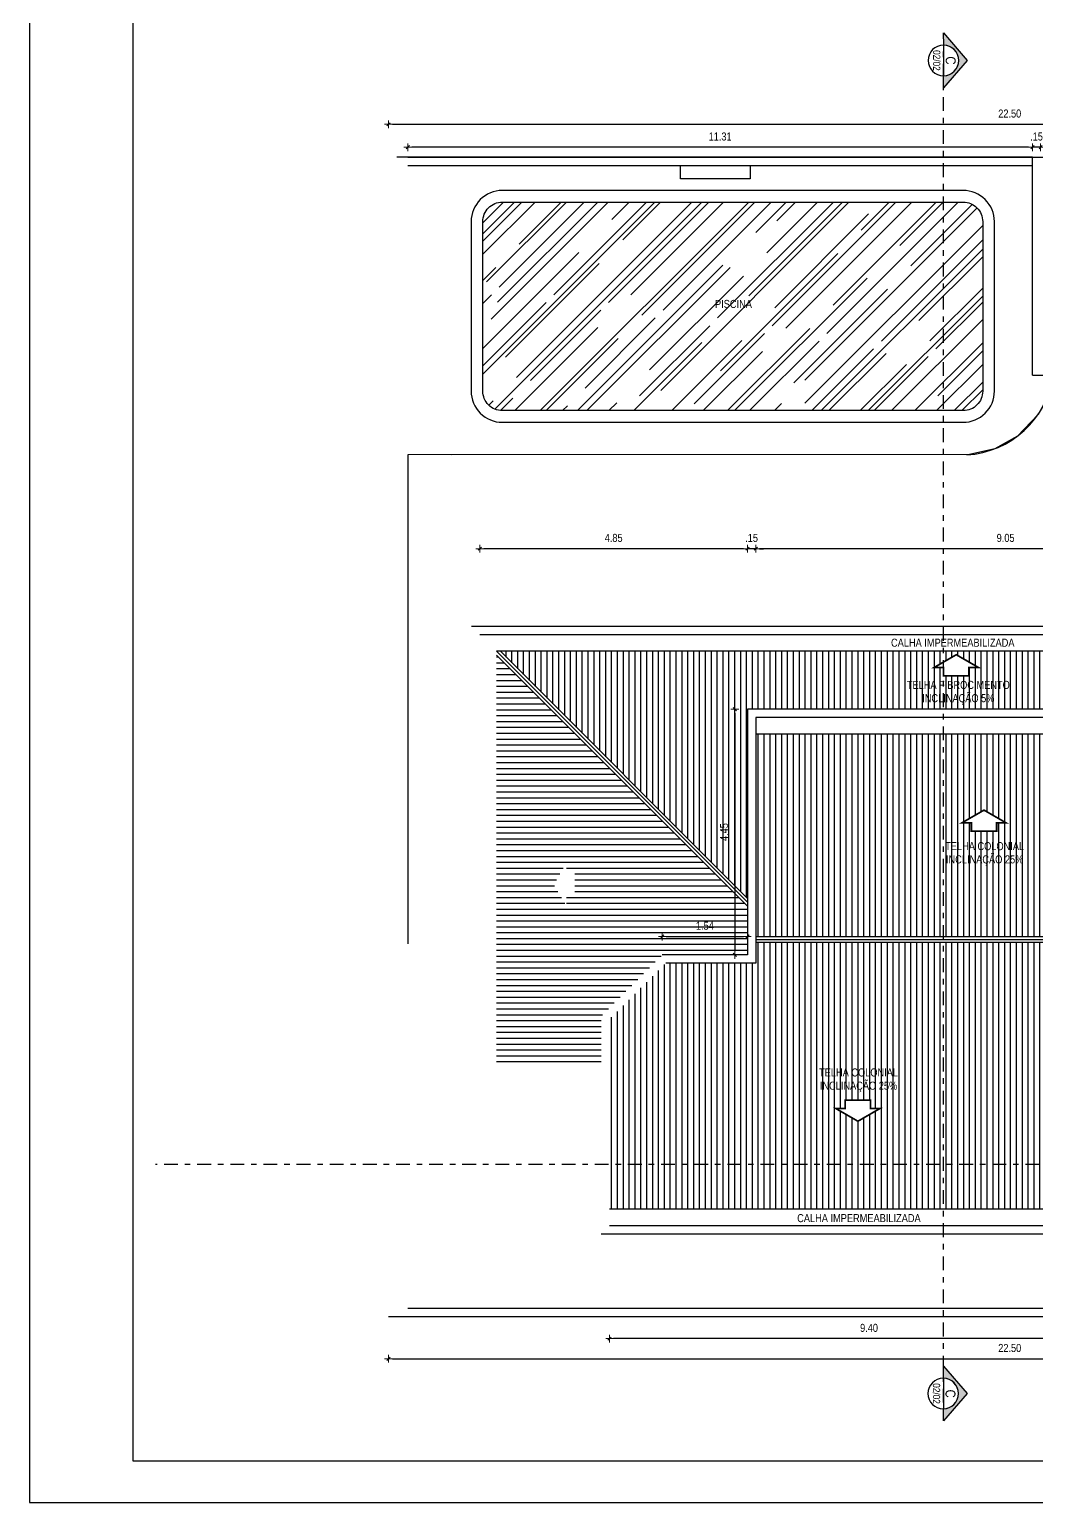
# Model space of a CAD drawing. Header units: millimetres. Extents: x 2718 to 3327, y 272 to 594.
# Drawn here: x 3024.97 to 3043.21, y 418.59 to 445.27 of the extents above; entities that cross this region are included whole.
import ezdxf
from ezdxf.enums import TextEntityAlignment as Align

# ---------------------------------------------------------------- set-up
doc = ezdxf.new("R2010")
doc.units = ezdxf.units.MM
doc.header["$MEASUREMENT"] = 0
doc.linetypes.add('DASHDOT2', pattern=[0.5, 0.25, -0.125, 0, -0.125])
doc.layers.get('0').update_dxf_attribs({"linetype": 'CONTINUOUS'})
doc.layers.get('DEFPOINTS').update_dxf_attribs({"linetype": 'CONTINUOUS'})
for name, color, linetype in [('AR-TXT', 2, 'CONTINUOUS'), ('COTA', 7, 'CONTINUOUS'), ('E-hatch', 8, 'CONTINUOUS'), ('E-txt-g', 3, 'CONTINUOUS'), ('LAYER7', 4, 'CONTINUOUS'), ('Lotes', 2, 'CONTINUOUS')]:
    doc.layers.add(name, color=color, linetype=linetype)
for name, color, linetype, lineweight in [('E-Lay-9', 9, 'CONTINUOUS', 9), ('E-Pen-C', 4, 'CONTINUOUS', 15), ('E-Pen-G', 3, 'CONTINUOUS', 30), ('E-Txt-W', 7, 'CONTINUOUS', 20)]:
    doc.layers.add(name, color=color, linetype=linetype, lineweight=lineweight)
doc.styles.add('F2', font='ARIALN.TTF')
doc.styles.add('REG60', font='romans.shx', dxfattribs={"width": 0.8, "height": 0.15})
doc.styles.add('REG80', font='romans.shx', dxfattribs={"width": 0.8, "height": 0.2})
doc.styles.add('SWIS 721 CN BT', font='swissc.ttf')
doc.dimstyles.new('DIMENSION-1', dxfattribs={"dimtxt": 0.145, "dimasz": 0.07, "dimexe": 1, "dimexo": 0, "dimgap": 0.12, "dimtad": 1, "dimzin": 7, "dimdsep": 46, "dimtxsty": 'F2', "dimblk1": 'TRACO', "dimblk2": 'TRACO', "dimsah": 1, "dimcen": 1, "dimse1": 1, "dimse2": 1, "dimclrd": 4, "dimclre": 256, "dimclrt": 4, "dimadec": 8, "dimazin": 0, "dimtfac": 1, "dimtix": 1, "dimtmove": 2, "dimatfit": 3, "dimldrblk": 'TRACO', "dimfxl": 1, "dimtolj": 1, "dimtzin": 0, "dimarcsym": 0})
pattern_1 = [(90, (1564.69899, 328.40103), (-0.10625, 1e-17), [])]

# ---------------------------------------------------------------- blocks, each defined once
blk = doc.blocks.new('TXT-AMB75')
at = {"layer": 'E-txt-g', "style": 'REG80', "width": 0.8, "flags": 8}
blk.add_attdef('TXT', text='', height=0.2, dxfattribs=at).set_placement((0.005, 0.296), align=Align.CENTER)
at = {"layer": 'E-Txt-W', "style": 'REG60', "width": 0.8, "flags": 8}
blk.add_attdef('TXT', text='', height=0.15, dxfattribs=at).set_placement((0.005, 0.027), align=Align.CENTER)
blk = doc.blocks.new('Seta')
at = {"color": 2, "const_width": 2}
blk.add_lwpolyline([(10, 15), (10, 26), (25, 0), (10, -26), (10, -15), (0, -15), (0, 15)], close=True, dxfattribs=at)
blk = doc.blocks.new('TRACO')
at = {"layer": 'E-Pen-C'}
for p, q in [((-1, 0), (1, 0)), ((0, 1), (0, -1))]:
    blk.add_line(p, q, dxfattribs=at)
at = {"layer": 'E-Pen-G'}
blk.add_line((-0.42, -0.42), (0.42, 0.42), dxfattribs=at)
blk = doc.blocks.new('*D525')
at = {"layer": 'COTA', "color": 4, "linetype": 'Continuous', "lineweight": -2, "transparency": 16777216}
blk.add_line((3044.807, 421.559), (3035.551, 421.559), dxfattribs=at)
at = {"layer": 'DEFPOINTS', "color": 0, "linetype": 'Continuous', "transparency": 16777216}
for p in [(3035.481, 423.609, -1.83), (3044.877, 422.109, -1.83), (3035.481, 421.559)]:
    blk.add_point(p, dxfattribs=at)
at = {"layer": 'COTA', "color": 4, "linetype": 'Continuous', "lineweight": -2, "transparency": 16777216, "xscale": 0.07, "yscale": 0.07, "zscale": 0.07, "rotation": 180}
blk.add_blockref('TRACO', (3035.481, 421.559), dxfattribs=at)
at = {"layer": 'COTA', "color": 4, "linetype": 'Continuous', "lineweight": -2, "transparency": 16777216, "xscale": 0.07, "yscale": 0.07, "zscale": 0.07}
blk.add_blockref('TRACO', (3044.877, 421.559), dxfattribs=at)
at = {"layer": 'COTA', "color": 4, "linetype": 'Continuous', "transparency": 16777216, "insert": (3040.179, 421.753), "char_height": 0.145, "attachment_point": 5, "style": 'F2'}
blk.add_mtext('\\A1;9.40', dxfattribs=at)
blk = doc.blocks.new('*D526')
at = {"layer": 'COTA', "color": 4, "linetype": 'Continuous', "lineweight": -2, "transparency": 16777216}
blk.add_line((3031.547, 421.195), (3053.907, 421.195), dxfattribs=at)
at = {"layer": 'DEFPOINTS', "color": 0, "linetype": 'Continuous', "transparency": 16777216}
for p in [(3031.477, 422.109, -1.83), (3053.977, 421.959, -1.83), (3053.977, 421.195)]:
    blk.add_point(p, dxfattribs=at)
at = {"layer": 'COTA', "color": 4, "linetype": 'Continuous', "lineweight": -2, "transparency": 16777216, "xscale": 0.07, "yscale": 0.07, "zscale": 0.07, "rotation": 180}
blk.add_blockref('TRACO', (3031.477, 421.195), dxfattribs=at)
at = {"layer": 'COTA', "color": 4, "linetype": 'Continuous', "lineweight": -2, "transparency": 16777216, "xscale": 0.07, "yscale": 0.07, "zscale": 0.07}
blk.add_blockref('TRACO', (3053.977, 421.195), dxfattribs=at)
at = {"layer": 'COTA', "color": 4, "linetype": 'Continuous', "transparency": 16777216, "insert": (3042.727, 421.389), "char_height": 0.145, "attachment_point": 5, "style": 'F2'}
blk.add_mtext('\\A1;22.50', dxfattribs=at)
blk = doc.blocks.new('*D544')
at = {"layer": 'COTA', "color": 4, "linetype": 'Continuous', "lineweight": -2, "transparency": 16777216}
blk.add_line((3047.107, 435.868), (3038.197, 435.868), dxfattribs=at)
at = {"layer": 'DEFPOINTS', "color": 0, "linetype": 'Continuous', "transparency": 16777216}
for p in [(3038.127, 435.868), (3047.177, 435.556, -1.83), (3038.127, 432.809, -1.83)]:
    blk.add_point(p, dxfattribs=at)
at = {"layer": 'COTA', "color": 4, "linetype": 'Continuous', "lineweight": -2, "transparency": 16777216, "xscale": 0.07, "yscale": 0.07, "zscale": 0.07, "rotation": 180}
blk.add_blockref('TRACO', (3038.127, 435.868), dxfattribs=at)
at = {"layer": 'COTA', "color": 4, "linetype": 'Continuous', "lineweight": -2, "transparency": 16777216, "xscale": 0.07, "yscale": 0.07, "zscale": 0.07}
blk.add_blockref('TRACO', (3047.177, 435.868), dxfattribs=at)
at = {"layer": 'COTA', "color": 4, "linetype": 'Continuous', "transparency": 16777216, "insert": (3042.652, 436.062), "char_height": 0.145, "attachment_point": 5, "style": 'F2'}
blk.add_mtext('\\A1;9.05', dxfattribs=at)
blk = doc.blocks.new('*D545')
at = {"layer": 'COTA', "color": 4, "linetype": 'Continuous', "lineweight": -2, "transparency": 16777216}
for p, q in [((3037.907, 435.868), (3037.837, 435.868)), ((3038.127, 435.868), (3037.977, 435.868)), ((3038.197, 435.868), (3038.267, 435.868))]:
    blk.add_line(p, q, dxfattribs=at)
at = {"layer": 'DEFPOINTS', "color": 0, "linetype": 'Continuous', "transparency": 16777216}
for p in [(3037.977, 435.868), (3037.977, 432.959, -1.83), (3038.127, 432.809, -1.83)]:
    blk.add_point(p, dxfattribs=at)
at = {"layer": 'COTA', "color": 4, "linetype": 'Continuous', "lineweight": -2, "transparency": 16777216, "xscale": 0.07, "yscale": 0.07, "zscale": 0.07}
blk.add_blockref('TRACO', (3037.977, 435.868), dxfattribs=at)
at = {"layer": 'COTA', "color": 4, "linetype": 'Continuous', "lineweight": -2, "transparency": 16777216, "xscale": 0.07, "yscale": 0.07, "zscale": 0.07, "rotation": 180}
blk.add_blockref('TRACO', (3038.127, 435.868), dxfattribs=at)
at = {"layer": 'COTA', "color": 4, "linetype": 'Continuous', "transparency": 16777216, "insert": (3038.052, 436.062), "char_height": 0.145, "attachment_point": 5, "style": 'F2'}
blk.add_mtext('\\A1;.15', dxfattribs=at)
blk = doc.blocks.new('*D546')
at = {"layer": 'COTA', "color": 4, "linetype": 'Continuous', "lineweight": -2, "transparency": 16777216}
blk.add_line((3037.907, 435.868), (3033.201, 435.868), dxfattribs=at)
at = {"layer": 'DEFPOINTS', "color": 0, "linetype": 'Continuous', "transparency": 16777216}
for p in [(3033.131, 435.868), (3033.131, 434.309), (3037.977, 432.959, -1.83)]:
    blk.add_point(p, dxfattribs=at)
at = {"layer": 'COTA', "color": 4, "linetype": 'Continuous', "lineweight": -2, "transparency": 16777216, "xscale": 0.07, "yscale": 0.07, "zscale": 0.07, "rotation": 180}
blk.add_blockref('TRACO', (3033.131, 435.868), dxfattribs=at)
at = {"layer": 'COTA', "color": 4, "linetype": 'Continuous', "lineweight": -2, "transparency": 16777216, "xscale": 0.07, "yscale": 0.07, "zscale": 0.07}
blk.add_blockref('TRACO', (3037.977, 435.868), dxfattribs=at)
at = {"layer": 'COTA', "color": 4, "linetype": 'Continuous', "transparency": 16777216, "insert": (3035.554, 436.062), "char_height": 0.145, "attachment_point": 5, "style": 'F2'}
blk.add_mtext('\\A1;4.85', dxfattribs=at)
blk = doc.blocks.new('*D551')
at = {"layer": 'COTA', "color": 4, "linetype": 'Continuous', "lineweight": -2, "transparency": 16777216}
for p, q in [((3043.067, 443.139), (3042.997, 443.139)), ((3043.287, 443.139), (3043.137, 443.139)), ((3043.357, 443.139), (3043.427, 443.139))]:
    blk.add_line(p, q, dxfattribs=at)
at = {"layer": 'DEFPOINTS', "color": 0, "linetype": 'Continuous', "transparency": 16777216}
for p in [(3043.137, 443.139), (3043.137, 442.959, -1.83), (3043.287, 442.809, -2.076)]:
    blk.add_point(p, dxfattribs=at)
at = {"layer": 'COTA', "color": 4, "linetype": 'Continuous', "lineweight": -2, "transparency": 16777216, "xscale": 0.07, "yscale": 0.07, "zscale": 0.07}
blk.add_blockref('TRACO', (3043.137, 443.139), dxfattribs=at)
at = {"layer": 'COTA', "color": 4, "linetype": 'Continuous', "lineweight": -2, "transparency": 16777216, "xscale": 0.07, "yscale": 0.07, "zscale": 0.07, "rotation": 180}
blk.add_blockref('TRACO', (3043.287, 443.139), dxfattribs=at)
at = {"layer": 'COTA', "color": 4, "linetype": 'Continuous', "transparency": 16777216, "insert": (3043.212, 443.333), "char_height": 0.145, "attachment_point": 5, "style": 'F2'}
blk.add_mtext('\\A1;.15', dxfattribs=at)
blk = doc.blocks.new('*D552')
at = {"layer": 'COTA', "color": 4, "linetype": 'Continuous', "lineweight": -2, "transparency": 16777216}
blk.add_line((3043.067, 443.139), (3031.897, 443.139), dxfattribs=at)
at = {"layer": 'DEFPOINTS', "color": 0, "linetype": 'Continuous', "transparency": 16777216}
for p in [(3031.827, 443.139), (3043.137, 442.959, -1.83), (3031.827, 442.809, -1.83)]:
    blk.add_point(p, dxfattribs=at)
at = {"layer": 'COTA', "color": 4, "linetype": 'Continuous', "lineweight": -2, "transparency": 16777216, "xscale": 0.07, "yscale": 0.07, "zscale": 0.07, "rotation": 180}
blk.add_blockref('TRACO', (3031.827, 443.139), dxfattribs=at)
at = {"layer": 'COTA', "color": 4, "linetype": 'Continuous', "lineweight": -2, "transparency": 16777216, "xscale": 0.07, "yscale": 0.07, "zscale": 0.07}
blk.add_blockref('TRACO', (3043.137, 443.139), dxfattribs=at)
at = {"layer": 'COTA', "color": 4, "linetype": 'Continuous', "transparency": 16777216, "insert": (3037.482, 443.333), "char_height": 0.145, "attachment_point": 5, "style": 'F2'}
blk.add_mtext('\\A1;11.31', dxfattribs=at)
blk = doc.blocks.new('*D553')
at = {"layer": 'COTA', "color": 4, "linetype": 'Continuous', "lineweight": -2, "transparency": 16777216}
blk.add_line((3036.505, 428.843), (3037.907, 428.843), dxfattribs=at)
at = {"layer": 'DEFPOINTS', "color": 0, "linetype": 'Continuous', "transparency": 16777216}
for p in [(3037.977, 428.843), (3036.435, 428.509, -1.83), (3037.977, 428.509, -1.83)]:
    blk.add_point(p, dxfattribs=at)
at = {"layer": 'COTA', "color": 4, "linetype": 'Continuous', "lineweight": -2, "transparency": 16777216, "xscale": 0.07, "yscale": 0.07, "zscale": 0.07, "rotation": 180}
blk.add_blockref('TRACO', (3036.435, 428.843), dxfattribs=at)
at = {"layer": 'COTA', "color": 4, "linetype": 'Continuous', "lineweight": -2, "transparency": 16777216, "xscale": 0.07, "yscale": 0.07, "zscale": 0.07}
blk.add_blockref('TRACO', (3037.977, 428.843), dxfattribs=at)
at = {"layer": 'COTA', "color": 4, "linetype": 'Continuous', "transparency": 16777216, "insert": (3037.206, 429.037), "char_height": 0.145, "attachment_point": 5, "style": 'F2'}
blk.add_mtext('\\A1;1.54', dxfattribs=at)
blk = doc.blocks.new('*D554')
at = {"layer": 'COTA', "color": 4, "linetype": 'Continuous', "lineweight": -2, "transparency": 16777216}
blk.add_line((3037.749, 432.889), (3037.749, 428.579), dxfattribs=at)
at = {"layer": 'DEFPOINTS', "color": 0, "linetype": 'Continuous', "transparency": 16777216}
for p in [(3037.977, 432.959, -1.83), (3037.749, 428.509), (3037.977, 428.509, -1.83)]:
    blk.add_point(p, dxfattribs=at)
at = {"layer": 'COTA', "color": 4, "linetype": 'Continuous', "lineweight": -2, "transparency": 16777216, "xscale": 0.07, "yscale": 0.07, "zscale": 0.07}
for p, rotation in [((3037.749, 432.959), 90), ((3037.749, 428.509), 270)]:
    blk.add_blockref('TRACO', p, dxfattribs=dict(at, rotation=rotation))
at = {"layer": 'COTA', "color": 4, "linetype": 'Continuous', "transparency": 16777216, "insert": (3037.555, 430.734), "char_height": 0.145, "attachment_point": 5, "rotation": 90, "style": 'F2'}
blk.add_mtext('\\A1;4.45', dxfattribs=at)
blk = doc.blocks.new('CHAVE CORTE-100')
blk.add_hatch(color=8).paths.add_polyline_path([(-2.567, 0), (-2.86, 0), (-2.198, 0.571), (-1.536, 0), (-1.83, 0, 0.987177)])
at = {"color": 2}
blk.add_line((-1.83, 0), (-2.567, 0), dxfattribs=at)
blk.add_lwpolyline([(-1.83, 0.001), (-1.536, 0), (-2.198, 0.571), (-2.86, 0), (-2.567, 0, -0.985586)], format="xyb", close=True, dxfattribs=at)
blk.add_circle((-2.199, -0.005), 0.368, dxfattribs=at)
at = {"color": 2, "style": 'F2'}
for tag, height, p in [('A', 0.24, (-2.199, 0.171)), ('01-02', 0.2, (-2.199, -0.127))]:
    blk.add_attdef(tag, text='', height=height, dxfattribs=at).set_placement(p, align=Align.MIDDLE_CENTER)
blk = doc.blocks.new('*D565')
at = {"layer": 'COTA', "color": 4, "linetype": 'Continuous', "lineweight": -2, "transparency": 16777216}
blk.add_line((3031.547, 443.555), (3053.907, 443.555), dxfattribs=at)
at = {"layer": 'DEFPOINTS', "color": 0, "linetype": 'Continuous', "transparency": 16777216}
for p in [(3053.977, 443.555), (3031.477, 442.959), (3053.977, 442.959)]:
    blk.add_point(p, dxfattribs=at)
at = {"layer": 'COTA', "color": 4, "linetype": 'Continuous', "lineweight": -2, "transparency": 16777216, "xscale": 0.07, "yscale": 0.07, "zscale": 0.07, "rotation": 180}
blk.add_blockref('TRACO', (3031.477, 443.555), dxfattribs=at)
at = {"layer": 'COTA', "color": 4, "linetype": 'Continuous', "lineweight": -2, "transparency": 16777216, "xscale": 0.07, "yscale": 0.07, "zscale": 0.07}
blk.add_blockref('TRACO', (3053.977, 443.555), dxfattribs=at)
at = {"layer": 'COTA', "color": 4, "linetype": 'Continuous', "transparency": 16777216, "insert": (3042.727, 443.749), "char_height": 0.145, "attachment_point": 5, "style": 'F2'}
blk.add_mtext('\\A1;22.50', dxfattribs=at)

msp = doc.modelspace()

# ---------------------------------------------------------------- hatches: boundary and pattern name
at = {"layer": 'E-hatch'}
h = msp.add_hatch(dxfattribs=at)
h.set_pattern_fill('AR-RROOF', color=256, scale=0.6, angle=45, style=0)
h.set_pattern_definition([(45, (1564.53057, 328.8669), (0.50911688, 1.35764502), [9, -1.2, 3, -0.6]), (45, (1564.8827, 329.6433), (-0.9885353, 0.14000714), [1.8, -0.198, 3.6, -0.45]), (45, (1564.38208, 329.4397), (1.92191623, 2.49043008), [4.8, -0.84, 2.4, -0.6])])
edge = h.paths.add_edge_path()
edge.add_arc((3041.884, 438.721), 0.353, 270, 360, ccw=False)
edge.add_line((3041.884, 438.368), (3033.538, 438.368))
edge.add_arc((3033.538, 438.721), 0.353, 180, 270, ccw=False)
edge.add_line((3033.185, 438.721), (3033.185, 441.792))
edge.add_arc((3033.538, 441.792), 0.353, 90, 180, ccw=False)
edge.add_line((3033.538, 442.145), (3041.884, 442.145))
edge.add_arc((3041.884, 441.792), 0.353, 0, 90, ccw=False)
edge.add_line((3042.237, 441.792), (3042.237, 438.721))
h.paths.add_polyline_path([(3037.352, 440.187), (3038.096, 440.187), (3038.096, 440.414), (3037.352, 440.414)], flags=24)
at = {"layer": 'LAYER7', "linetype": 'Continuous'}
h = msp.add_hatch(dxfattribs=at)
h.set_pattern_fill('ANSI31', color=4, scale=0.85, angle=45, style=0)
h.set_pattern_definition(pattern_1)
h.paths.add_polyline_path([(3047.327, 432.809), (3047.327, 432.509), (3045.143, 432.509), (3045.143, 428.834), (3050.827, 428.834), (3050.827, 435.159), (3047.327, 435.159)])
h.paths.add_polyline_path([(3047.347, 431.132), (3047.744, 430.903), (3047.576, 430.903), (3047.576, 430.75), (3047.117, 430.75), (3047.117, 430.903), (3046.949, 430.903)], flags=16)
h.paths.add_polyline_path([(3045.143, 428.834), (3045.143, 432.509), (3041.527, 432.509), (3041.527, 428.834)])
h.paths.add_polyline_path([(3042.658, 430.903), (3042.49, 430.903), (3042.49, 430.75), (3042.031, 430.75), (3042.031, 430.903), (3041.864, 430.903), (3042.261, 431.132)], flags=16)
h.paths.add_polyline_path([(3041.527, 432.509), (3038.127, 432.509), (3038.127, 428.834), (3041.527, 428.834)])
h.paths.add_polyline_path([(3046.607, 430.367), (3048.111, 430.367), (3048.111, 430.593), (3046.607, 430.593)], flags=24)
h.paths.add_polyline_path([(3046.603, 430.07), (3048.115, 430.07), (3048.115, 430.401), (3046.603, 430.401)], flags=24)
h.paths.add_polyline_path([(3047.714, 433.937), (3047.714, 434.333), (3047.412, 434.333), (3047.412, 433.937)], flags=24)
h.paths.add_polyline_path([(3041.521, 430.367), (3043.026, 430.367), (3043.026, 430.593), (3041.521, 430.593)], flags=9)
h.paths.add_polyline_path([(3041.517, 430.07), (3043.029, 430.07), (3043.029, 430.401), (3041.517, 430.401)], flags=9)
h.paths.add_polyline_path([(3044.363, 430.602), (3044.363, 430.997), (3044.061, 430.997), (3044.061, 430.602)], flags=24)
h = msp.add_hatch(dxfattribs=at)
h.set_pattern_fill('ANSI31', color=8, scale=0.85, angle=135, style=0)
h.set_pattern_definition([(180, (1564.69899, 328.40103), (-1e-17, -0.10625), [])])
h.paths.add_polyline_path([(3033.431, 433.938), (3033.431, 426.556), (3035.331, 426.556), (3035.331, 427.404), (3036.435, 428.509), (3037.977, 428.509), (3037.977, 429.392)])
h.paths.add_polyline_path([(3034.699, 430.186), (3034.699, 430.018), (3034.852, 430.018), (3034.852, 429.559), (3034.699, 429.559), (3034.699, 429.391), (3034.47, 429.789)], flags=16)
h.paths.add_polyline_path([(3035.532, 429.092), (3035.532, 430.51), (3035.202, 430.51), (3035.202, 429.092)], flags=24)
h.paths.add_polyline_path([(3035.235, 428.831), (3035.235, 430.771), (3035.009, 430.771), (3035.009, 428.831)], flags=24)
h.paths.add_polyline_path([(3034.953, 426.325), (3034.953, 426.628), (3034.651, 426.628), (3034.651, 426.325)], flags=9)
h.paths.add_polyline_path([(3034.953, 426.824), (3034.953, 427.127), (3034.651, 427.127), (3034.651, 426.824)], flags=24)
h.paths.add_polyline_path([(3034.953, 427.754), (3034.953, 428.15), (3034.651, 428.15), (3034.651, 427.754)], flags=24)
h.paths.add_polyline_path([(3037.003, 428.887), (3037.399, 428.887), (3037.399, 429.188), (3037.003, 429.188)], flags=24)
h = msp.add_hatch(dxfattribs=at)
h.set_pattern_fill('ANSI31', color=8, scale=0.85, angle=45, style=0)
h.set_pattern_definition(pattern_1)
h.paths.add_polyline_path([(3041.527, 433.718), (3041.362, 433.718), (3041.527, 433.813), (3041.527, 434.009), (3033.502, 434.009), (3037.977, 429.534), (3037.977, 432.959), (3041.527, 432.959)])
h.paths.add_polyline_path([(3045.143, 434.009), (3041.527, 434.009), (3041.527, 433.813), (3041.759, 433.948), (3042.157, 433.718), (3041.989, 433.718), (3041.989, 433.565), (3041.527, 433.565), (3041.527, 432.959), (3045.143, 432.959)])
h.paths.add_polyline_path([(3047.177, 434.009), (3045.143, 434.009), (3045.143, 432.959), (3047.177, 432.959)])
h.paths.add_polyline_path([(3041.086, 432.99), (3042.505, 432.99), (3042.505, 433.32), (3041.086, 433.32)], flags=9)
h.paths.add_polyline_path([(3040.825, 433.287), (3042.766, 433.287), (3042.766, 433.513), (3040.825, 433.513)], flags=9)
h.paths.add_polyline_path([(3037.705, 430.539), (3037.705, 430.934), (3037.403, 430.934), (3037.403, 430.539)], flags=24)
h.paths.add_polyline_path([(3044.363, 432.728), (3044.363, 433.031), (3044.061, 433.031), (3044.061, 432.728)], flags=9)
h.paths.add_polyline_path([(3044.363, 433.431), (3044.363, 433.826), (3044.061, 433.826), (3044.061, 433.431)], flags=24)
h = msp.add_hatch(dxfattribs=at)
h.set_pattern_fill('ANSI31', color=4, scale=0.85, angle=45, style=0)
h.set_pattern_definition(pattern_1)
h.paths.add_polyline_path([(3048.377, 424.713), (3045.143, 424.713), (3045.143, 422.409), (3048.377, 422.409), (3048.377, 423.459)])
h.paths.add_polyline_path([(3050.827, 428.734), (3045.143, 428.734), (3045.143, 424.713), (3048.377, 424.713), (3048.377, 425.359), (3048.377, 425.659), (3050.827, 425.659)])
h.paths.add_polyline_path([(3046.272, 425.833), (3046.272, 425.68), (3046.44, 425.68), (3046.042, 425.45), (3045.645, 425.68), (3045.813, 425.68), (3045.813, 425.833)], flags=16)
h.paths.add_polyline_path([(3045.143, 428.734), (3041.527, 428.734), (3041.527, 424.713), (3045.143, 424.713)])
h.paths.add_polyline_path([(3041.527, 428.734), (3038.127, 428.734), (3038.127, 428.359), (3036.497, 428.359), (3035.481, 427.342), (3035.481, 424.713), (3041.527, 424.713)])
h.paths.add_polyline_path([(3040.206, 425.879), (3040.206, 425.727), (3040.374, 425.727), (3039.977, 425.497), (3039.58, 425.727), (3039.748, 425.727), (3039.748, 425.879)], flags=16)
h.paths.add_polyline_path([(3041.527, 424.713), (3035.481, 424.713), (3035.481, 423.909), (3041.527, 423.909)])
h.paths.add_polyline_path([(3045.143, 424.713), (3041.527, 424.713), (3041.527, 423.909), (3045.027, 423.909), (3045.027, 423.609), (3045.027, 422.409), (3045.143, 422.409)])
h.paths.add_polyline_path([(3045.299, 425.924), (3046.811, 425.924), (3046.811, 426.254), (3045.299, 426.254)], flags=24)
h.paths.add_polyline_path([(3045.302, 426.221), (3046.807, 426.221), (3046.807, 426.447), (3045.302, 426.447)], flags=24)
h.paths.add_polyline_path([(3044.363, 425.999), (3044.363, 426.395), (3044.061, 426.395), (3044.061, 425.999)], flags=24)
h.paths.add_polyline_path([(3039.234, 425.971), (3040.745, 425.971), (3040.745, 426.301), (3039.234, 426.301)], flags=24)
h.paths.add_polyline_path([(3039.237, 426.268), (3040.742, 426.268), (3040.742, 426.494), (3039.237, 426.494)], flags=24)
h.paths.add_polyline_path([(3035.25, 425.955), (3035.553, 425.955), (3035.553, 426.257), (3035.25, 426.257)], flags=9)

# ---------------------------------------------------------------- linework, layer by layer
at = {"color": 7}
msp.add_line((3043.137, 442.959), (3031.627, 442.959), dxfattribs=at)
msp.add_line((3043.137, 442.959), (3031.627, 442.959), dxfattribs=at)
at = {"color": 6}
for q in [(3043.137, 442.959, -0.247), (3050.937, 439.009, -0.247)]:
    msp.add_line((3043.137, 439.009, -0.247), q, dxfattribs=at)
at = {"color": 7}
msp.add_lwpolyline([(3036.763, 442.809), (3038.026, 442.809), (3038.026, 442.565), (3036.763, 442.565)], close=True, dxfattribs=at)
at = {"color": 8, "elevation": 0.79}
for points in [[(3043.5, 438.909), (3043.486, 438.829), (3043.41, 438.604), (3043.242, 438.299), (3042.865, 437.905), (3042.459, 437.679), (3042, 437.571), (3031.827, 437.567), (3031.827, 428.709)], [(3043.5, 438.909), (3043.486, 438.829), (3043.41, 438.604), (3043.242, 438.299), (3042.865, 437.905), (3042.459, 437.679), (3042, 437.571), (3032.623, 437.567)]]:
    msp.add_lwpolyline(points, dxfattribs=at)
at = {"color": 8}
msp.add_arc((3041.843, 439.262, -0.247), 1.699, 273.5687, 351.4223, dxfattribs=at)
at = {"layer": 'COTA', "color": 2, "linetype": 'DASHDOT2'}
for p, q in [((3041.527, 420.399), (3041.527, 444.989)), ((3055.863, 424.713, 1.83), (3027.258, 424.712, 1.83))]:
    msp.add_line(p, q, dxfattribs=at)
at = {"layer": 'COTA', "color": 7, "linetype": 'Continuous'}
for p, q in [((3031.827, 442.959), (3043.137, 442.959)), ((3031.827, 442.809), (3043.137, 442.809)), ((3033.431, 434.009), (3037.977, 429.463)), ((3050.827, 428.784), (3038.127, 428.784)), ((3031.477, 421.959), (3044.877, 421.959)), ((3031.827, 422.109), (3044.877, 422.109))]:
    msp.add_line(p, q, dxfattribs=at)
at = {"layer": 'COTA', "color": 6, "linetype": 'Continuous'}
for p, q in [((3043.137, 442.959), (3050.941, 442.959, -0.247)), ((3047.177, 434.009), (3033.431, 434.009)), ((3033.431, 433.938), (3037.977, 429.392)), ((3033.502, 434.009), (3037.977, 429.534)), ((3047.327, 432.509), (3038.127, 432.509)), ((3050.827, 428.834), (3038.127, 428.834)), ((3050.827, 428.734), (3038.127, 428.734)), ((3035.481, 423.909), (3045.027, 423.909))]:
    msp.add_line(p, q, dxfattribs=at)
at = {"layer": 'COTA', "color": 2, "linetype": 'Continuous'}
for p, q in [((3047.177, 434.459), (3032.977, 434.459)), ((3047.177, 434.309), (3033.131, 434.309))]:
    msp.add_line(p, q, dxfattribs=at)
at = {"layer": 'COTA', "color": 5, "linetype": 'Continuous'}
for p, q in [((3037.977, 432.959), (3037.977, 428.509)), ((3047.177, 432.959), (3037.977, 432.959)), ((3038.127, 432.809), (3038.127, 428.359)), ((3047.327, 432.809), (3038.127, 432.809)), ((3037.977, 428.509), (3036.435, 428.509)), ((3038.127, 428.359), (3036.497, 428.359)), ((3035.481, 423.609), (3045.027, 423.609)), ((3035.331, 423.459), (3044.877, 423.459))]:
    msp.add_line(p, q, dxfattribs=at)
at = {"layer": 'COTA', "color": 8, "linetype": 'Continuous', "elevation": -0.247}
for points in [[(3042.449, 438.721), (3042.449, 441.792, 0.414214), (3041.884, 442.356), (3033.538, 442.356, 0.414214), (3032.973, 441.792), (3032.973, 438.721, 0.414214), (3033.538, 438.157), (3041.884, 438.157, 0.414214)], [(3042.237, 438.721, -0.414214), (3041.884, 438.368), (3033.538, 438.368, -0.414214), (3033.185, 438.721), (3033.185, 441.792, -0.414214), (3033.538, 442.145), (3041.884, 442.145, -0.414214), (3042.237, 441.792)]]:
    msp.add_lwpolyline(points, format="xyb", close=True, dxfattribs=at)
at = {"layer": 'Lotes', "color": 2}
msp.add_lwpolyline([(3024.975, 418.59), (3099.548, 418.59), (3099.548, 463.14), (3024.975, 463.14)], close=True, dxfattribs=at)
at = {"layer": 'Lotes', "color": 1}
msp.add_lwpolyline([(3026.85, 462.39), (3098.798, 462.39), (3098.798, 419.34), (3026.85, 419.34)], close=True, dxfattribs=at)

# ---------------------------------------------------------------- block references
ref = msp.add_blockref('TXT-AMB75', (3037.72, 440.011, -0.247), dxfattribs=dict(xscale=0.7290000000000001, yscale=0.7290000000000001, zscale=0.7290000000000001))
ref.add_attrib('TXT', 'PISCINA', dxfattribs={"layer": 'E-txt-g', "color": 2, "height": 0.1458, "style": 'F2'}).set_placement((3037.724, 440.228, -0.247), align=Align.CENTER)
at = {"color": 6}
ref = msp.add_blockref('TXT-AMB75', (3041.691, 433.832, 1.473), dxfattribs=dict(at, xscale=0.7290000000000001, yscale=0.7290000000000001, zscale=0.7290000000000001))
ref.add_attrib('TXT', 'CALHA IMPERMEABILIZADA', dxfattribs={"layer": 'E-txt-g', "color": 2, "height": 0.1458, "style": 'F2'}).set_placement((3041.695, 434.092, 1.473), align=Align.CENTER)
ref = msp.add_blockref('TXT-AMB75', (3041.792, 433.067, -1.539), dxfattribs=dict(at, xscale=0.7290000000000001, yscale=0.7290000000000001, zscale=0.7290000000000001))
ref.add_attrib('TXT', 'TELHA FIBROCIMENTO', dxfattribs={"layer": 'E-txt-g', "color": 2, "height": 0.1458, "style": 'F2'}).set_placement((3041.796, 433.327, -1.539), align=Align.CENTER)
ref.add_attrib('TXT', 'INCLINAÇÃO 5%', dxfattribs={"layer": 'E-Txt-W', "color": 2, "height": 0.1458, "style": 'F2'}).set_placement((3041.796, 433.087, -1.539), align=Align.CENTER)
ref = msp.add_blockref('TXT-AMB75', (3042.269, 430.147, 1.473), dxfattribs=dict(at, xscale=0.7290000000000001, yscale=0.7290000000000001, zscale=0.7290000000000001))
ref.add_attrib('TXT', 'TELHA COLONIAL', dxfattribs={"layer": 'E-txt-g', "color": 2, "height": 0.1458, "style": 'F2'}).set_placement((3042.273, 430.407, 1.473), align=Align.CENTER)
ref.add_attrib('TXT', 'INCLINAÇÃO 25%', dxfattribs={"layer": 'E-Txt-W', "color": 2, "height": 0.1458, "style": 'F2'}).set_placement((3042.273, 430.167, 1.473), align=Align.CENTER)
ref = msp.add_blockref('TXT-AMB75', (3039.985, 426.048, 1.473), dxfattribs=dict(at, xscale=0.7290000000000001, yscale=0.7290000000000001, zscale=0.7290000000000001))
ref.add_attrib('TXT', 'TELHA COLONIAL', dxfattribs={"layer": 'E-txt-g', "color": 2, "height": 0.1458, "style": 'F2'}).set_placement((3039.989, 426.308, 1.473), align=Align.CENTER)
ref.add_attrib('TXT', 'INCLINAÇÃO 25%', dxfattribs={"layer": 'E-Txt-W', "color": 2, "height": 0.1458, "style": 'F2'}).set_placement((3039.989, 426.068, 1.473), align=Align.CENTER)
ref = msp.add_blockref('TXT-AMB75', (3039.992, 423.409, 1.473), dxfattribs=dict(at, xscale=0.7290000000000001, yscale=0.7290000000000001, zscale=0.7290000000000001))
ref.add_attrib('TXT', 'CALHA IMPERMEABILIZADA', dxfattribs={"layer": 'E-txt-g', "color": 2, "height": 0.1458, "style": 'F2'}).set_placement((3039.996, 423.669, 1.473), align=Align.CENTER)
at = {"layer": 'AR-TXT'}
ref = msp.add_blockref('CHAVE CORTE-100', (3041.53, 446.361), dxfattribs=dict(at, xscale=-0.75, yscale=0.75, zscale=0.75, rotation=270))
ref.add_attrib('00', '02/02', dxfattribs={"layer": '0', "height": 0.13, "rotation": 270, "style": 'SWIS 721 CN BT'}).set_placement((3041.405, 444.712), align=Align.MIDDLE_CENTER)
ref.add_attrib('A', 'C', dxfattribs={"layer": '0', "height": 0.18, "rotation": 270, "style": 'SWIS 721 CN BT'}).set_placement((3041.658, 444.711), align=Align.MIDDLE_CENTER)
ref = msp.add_blockref('CHAVE CORTE-100', (3041.526, 422.213), dxfattribs=dict(at, xscale=-0.75, yscale=0.75, zscale=0.75, rotation=270))
ref.add_attrib('00', '02/02', dxfattribs={"layer": '0', "height": 0.13, "rotation": 270, "style": 'SWIS 721 CN BT'}).set_placement((3041.401, 420.564), align=Align.MIDDLE_CENTER)
ref.add_attrib('A', 'C', dxfattribs={"layer": '0', "height": 0.18, "rotation": 270, "style": 'SWIS 721 CN BT'}).set_placement((3041.654, 420.562), align=Align.MIDDLE_CENTER)
at = {"layer": 'E-Lay-9', "color": 6, "yscale": 0.01528799999998609, "zscale": 0.01528799999998609, "rotation": 90}
for p, xscale in [((3041.759, 433.565, 1.473), 0.01528799999998609), ((3042.261, 430.75, 1.473), 0.01528799999998609), ((3039.977, 425.879, 1.473), -0.01528799999998609)]:
    msp.add_blockref('Seta', p, dxfattribs=dict(at, xscale=xscale))

# ---------------------------------------------------------------- dimensions: what is measured, and where the dimension line sits
at = {"layer": 'COTA', "color": 7, "linetype": 'Continuous'}
for base, p1, p2, picture, middle in [((3053.977, 443.555), (3031.477, 442.959), (3053.977, 442.959), '*D565', (3042.727, 443.749)), ((3031.827, 443.139, 1.83), (3043.137, 442.959), (3031.827, 442.809), '*D552', (3037.482, 443.333, 1.83)), ((3043.137, 443.139, 1.83), (3043.287, 442.809, -0.247), (3043.137, 442.959), '*D551', (3043.212, 443.333, 1.83)), ((3033.131, 435.868, 1.83), (3037.977, 432.959), (3033.131, 434.309, 1.83), '*D546', (3035.554, 436.062, 1.83)), ((3037.977, 435.868, 1.83), (3038.127, 432.809), (3037.977, 432.959), '*D545', (3038.052, 436.062, 1.83)), ((3038.127, 435.868, 1.83), (3047.177, 435.556), (3038.127, 432.809), '*D544', (3042.652, 436.062, 1.83)), ((3037.977, 428.843, 1.83), (3036.435, 428.509), (3037.977, 428.509), '*D553', (3037.206, 429.037, 1.83)), ((3035.481, 421.559, 1.83), (3044.877, 422.109), (3035.481, 423.609), '*D525', (3040.179, 421.753, 1.83)), ((3053.977, 421.195, 1.83), (3031.477, 422.109), (3053.977, 421.959), '*D526', (3042.727, 421.389, 1.83))]:
    dim = msp.add_linear_dim(base=base, p1=p1, p2=p2, dimstyle='DIMENSION-1', override={"dimadec": 0, "dimfxl": 0.06}, dxfattribs=at)
    dim.commit()
    dim.dimension.update_dxf_attribs({"geometry": picture, "text_midpoint": middle})
dim = msp.add_linear_dim(base=(3037.749, 428.509, 1.83), p1=(3037.977, 432.959), p2=(3037.977, 428.509), angle=90, dimstyle='DIMENSION-1', override={"dimadec": 0, "dimfxl": 0.06}, dxfattribs=at)
dim.commit()
dim.dimension.update_dxf_attribs({"geometry": '*D554', "text_midpoint": (3037.555, 430.734, 1.83)})

doc.saveas('drawing.dxf')
